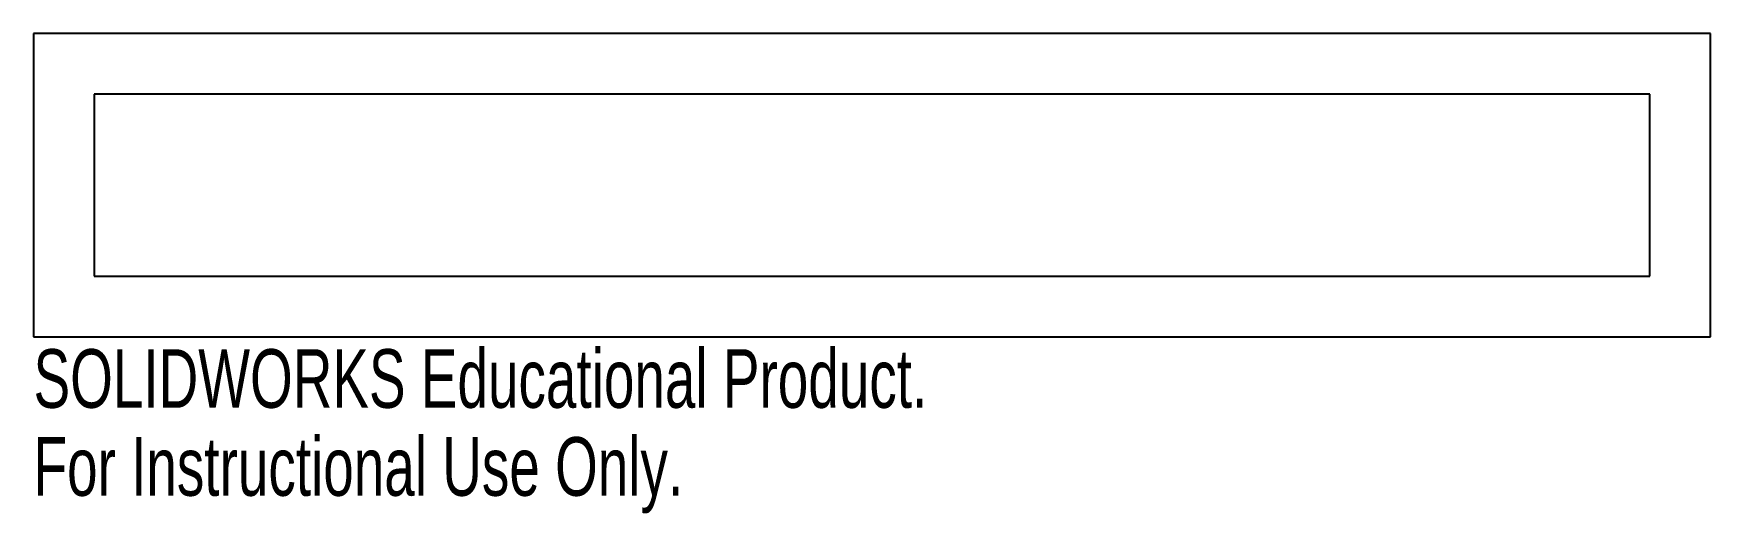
# Model space of a CAD drawing. Header units: millimetres. Extents: x -5 to 133, y -20 to 20.
import ezdxf

# ---------------------------------------------------------------- set-up
doc = ezdxf.new("R2010")
doc.units = ezdxf.units.MM
doc.styles.add('SLDTEXTSTYLE0', font='TXT', dxfattribs={"width": 0.7})

msp = doc.modelspace()

# ---------------------------------------------------------------- linework, layer by layer
at = {"color": 7, "linetype": 'Continuous', "lineweight": 25}
for p, q in [((133.25, 20), (-5, 20)), ((-5, 20), (-5, -5)), ((133.25, -5), (133.25, 20)), ((128.25, 15), (0, 15)), ((0, 15), (0, 0)), ((128.25, 0), (128.25, 15)), ((0, 0), (128.25, 0)), ((-5, -5), (133.25, -5))]:
    msp.add_line(p, q, dxfattribs=at)

# ---------------------------------------------------------------- texts
at = {"color": 7, "linetype": 'Continuous', "char_height": 4.8336, "attachment_point": 1, "style": 'SLDTEXTSTYLE0'}
for s, insert in [('SOLIDWORKS Educational Product.', (-5, -6.02)), ('For Instructional Use Only.', (-5, -13.27))]:
    msp.add_mtext(s, dxfattribs=dict(at, insert=insert))

doc.saveas('drawing.dxf')
